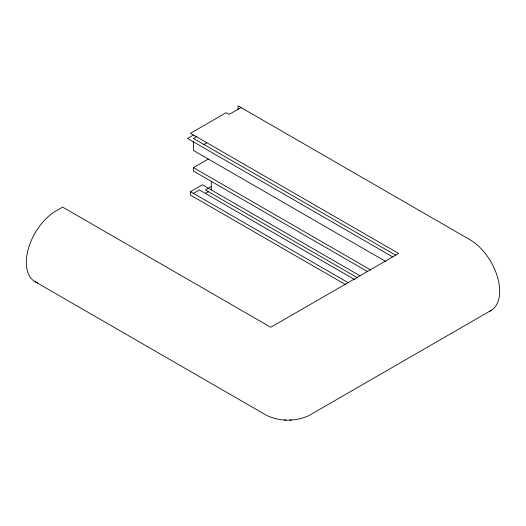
<?xml version="1.0" encoding="UTF-8"?>
<svg xmlns="http://www.w3.org/2000/svg" width="526" height="526" viewBox="0 0 526 526"><rect width="100%" height="100%" fill="white"/><g stroke="black" fill="none" stroke-linecap="round" stroke-linejoin="round"><path stroke-width="0.79" d="M193.285 135.116L187.512 138.45L392.666 256.892M241.033 107.547L229.139 114.418L226.167 112.695L190.484 133.295L398.609 253.46L270.765 327.271L62.64 207.112L56.032 210.926A42.047 24.275 -60 0 0 27.878 250.475A42.047 24.275 -60 0 0 37.931 282.942M196.987 136.412L193.463 138.45L395.637 255.169M203.338 144.762L206.863 142.724M367.49 271.541L193.463 171.062L193.463 167.63L208.276 159.076M345.339 284.494L190.484 195.093L190.484 191.661L202.379 184.797L360.126 275.867M193.127 193.568L199.407 189.945L354.965 279.76M211.597 186.342L205.35 189.945L357.548 277.813M205.35 193.377L208.783 191.398M490.995 310.471L308.966 415.56C295.836 421.655 280.049 421.655 266.919 415.56L35.005 281.673M289.754 420.096L291.522 420.044M284.362 420.044L286.124 420.096M385.63 261.415L193.463 150.462L193.463 141.652M193.463 167.63L370.738 269.983M190.484 191.661L348.179 282.705M238.061 109.263L238.061 105.831L469.968 239.725A42.047 24.275 60 0 1 497.793 278.03A42.047 24.275 60 0 1 489.575 311.188M211.301 181.365L211.301 189.945"/></g></svg>
